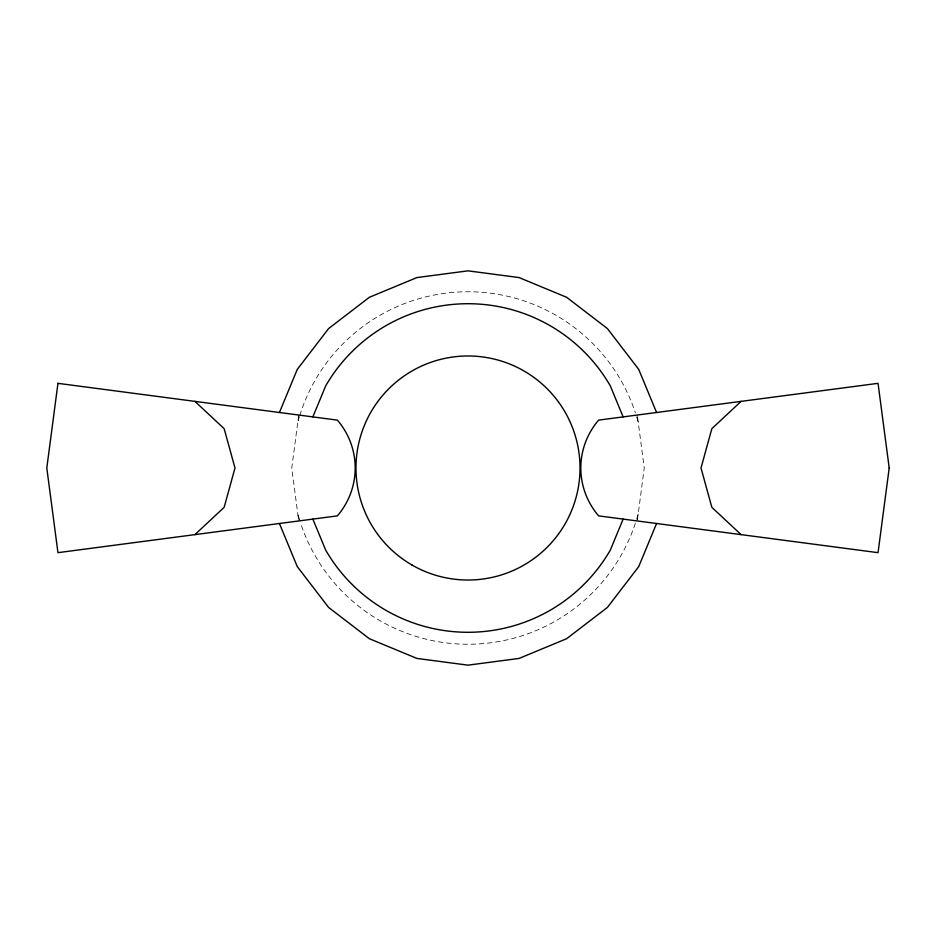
<?xml version="1.0" encoding="UTF-8"?>
<svg xmlns="http://www.w3.org/2000/svg" width="936" height="936" viewBox="0 0 936 936"><rect width="100%" height="100%" fill="white"/><g stroke="black" fill="none" stroke-linecap="round" stroke-linejoin="round"><path stroke-width="0.7" stroke-dasharray="4.68 3.51" d="M298.724 415.034L291.751 468L298.724 520.966M637.439 519.737L644.249 468L637.276 415.034M298.923 416.309L297.753 422.382A176.249 176.249 0 0 1 299.333 416.883M636.843 520.907L638.247 513.618A176.249 176.249 0 0 1 635.813 521.867M636.843 415.093L638.247 422.382A176.249 176.249 0 0 0 635.813 414.133M298.923 519.691L297.753 513.618A176.249 176.249 0 0 0 300.187 521.867M635.368 523.236A176.249 176.249 0 0 1 300.631 523.236M299.754 415.502A176.249 176.249 0 0 1 635.368 412.764"/><path stroke-width="1.4" d="M279.419 412.495L297.262 369.416L328.583 328.583L369.416 297.262L416.976 277.559L468 270.843L519.024 277.559L566.584 297.262L607.417 328.583L638.738 369.416L656.581 412.495M312.858 416.894L325.716 385.854A164.303 164.303 0 0 1 610.284 385.854L623.142 416.894M623.142 519.106L610.284 550.146A164.303 164.303 0 0 1 325.716 550.146L312.858 519.106M656.581 523.505L638.738 566.584L607.417 607.417L566.584 638.738L519.024 658.441L468 665.157L416.976 658.441L369.416 638.738L328.583 607.417L297.262 566.584L279.419 523.505M194.922 534.631L224.149 507.335L234.994 468L224.149 428.665L194.922 401.368M741.078 401.368L711.851 428.665L701.005 468L711.851 507.335L741.078 534.631M57.95 383.339L46.8 468L57.95 552.661L337.358 515.876C361.132 488.159 361.132 447.841 337.358 420.124L57.95 383.339M889.2 468L878.05 552.661L598.642 515.876C574.868 488.159 574.868 447.841 598.642 420.124L878.05 383.339L889.2 468M411.992 565.016A112.016 112.016 0 0 0 580.016 468A112.016 112.016 0 0 0 411.992 370.984A112.016 112.016 0 0 0 411.992 565.016"/></g></svg>
